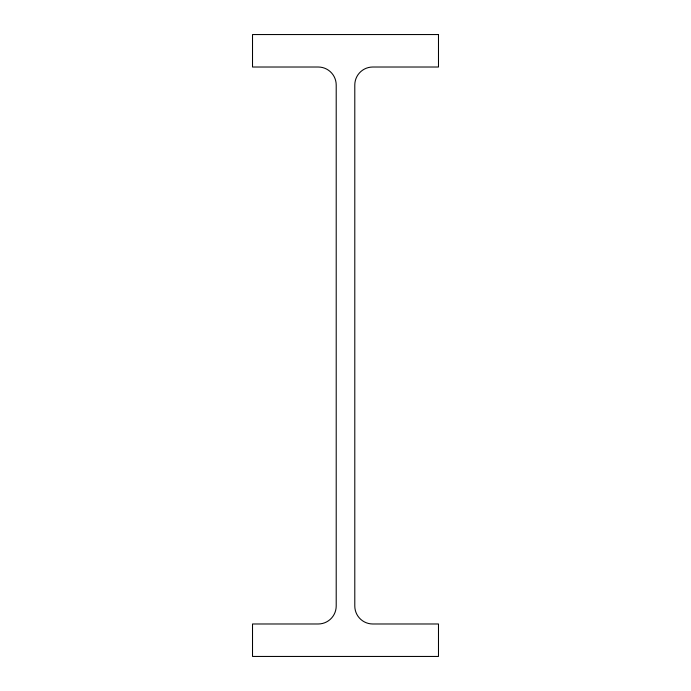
<?xml version="1.0" encoding="UTF-8"?>
<svg xmlns="http://www.w3.org/2000/svg" width="691" height="691" viewBox="0 0 691 691"><rect width="100%" height="100%" fill="white"/><g stroke="black" fill="none" stroke-linecap="round" stroke-linejoin="round"><path stroke-width="1.04" d="M438.483 34.55L252.517 34.55L252.517 67.018L318.214 67.018A17.983 17.983 0 0 1 336.206 85.002L336.206 605.998A17.983 17.983 0 0 1 318.214 623.982L252.517 623.982L252.517 656.45L438.483 656.45L438.483 623.982L372.786 623.982A17.983 17.983 0 0 1 354.794 605.998L354.794 85.002A17.983 17.983 0 0 1 372.786 67.018L438.483 67.018L438.483 34.55"/></g></svg>
